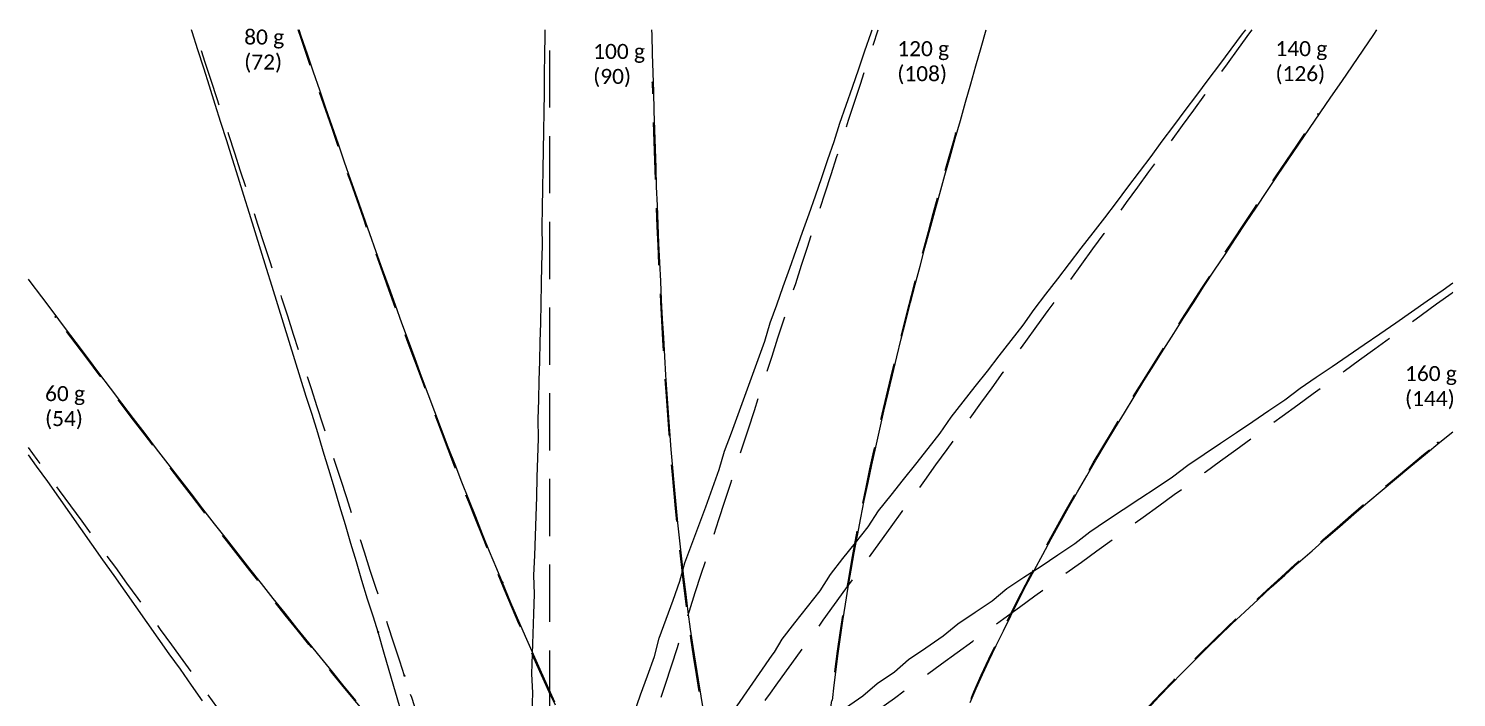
# Model space of a CAD drawing. Header units: millimetres. Extents: x -34.5 to 3.6, y -9.4 to 34.
# Drawn here: x -34.49 to 3.61, y 16.12 to 33.96 of the extents above; entities that cross this region are included whole.
import ezdxf

# ---------------------------------------------------------------- set-up
doc = ezdxf.new("R2010")
doc.units = ezdxf.units.MM
doc.linetypes.add('DASHEDX2', pattern=[1.5, 1, -0.5])
doc.layers.add('Tekst', color=4, linetype='Continuous')
doc.styles.add('Legend', font='CALIBRI.TTF')

# ---------------------------------------------------------------- blocks, each defined once
blk = doc.blocks.new('*U3626')
at = {"color": 2, "lineweight": 0}
blk.add_circle((0, 0), 0.0127, dxfattribs=at)
blk = doc.blocks.new('*U3632')
at = {"color": 2, "lineweight": 0}
blk.add_circle((0, 0), 0.0127, dxfattribs=at)
blk = doc.blocks.new('*U3638')
at = {"color": 2, "lineweight": 0}
blk.add_circle((0, 0), 0.0127, dxfattribs=at)
blk = doc.blocks.new('*U3644')
at = {"color": 2, "lineweight": 0}
blk.add_circle((0, 0), 0.0127, dxfattribs=at)
blk = doc.blocks.new('*U3645')
at = {"color": 2, "lineweight": 0}
blk.add_circle((0, 0), 0.0127, dxfattribs=at)
blk = doc.blocks.new('*U3647')
at = {"color": 1, "lineweight": 0}
blk.add_circle((0, 0), 0.0127, dxfattribs=at)
blk = doc.blocks.new('*U3649')
at = {"color": 1, "lineweight": 0}
blk.add_circle((0, 0), 0.0127, dxfattribs=at)
blk = doc.blocks.new('*U3653')
at = {"color": 2, "lineweight": 0}
blk.add_circle((0, 0), 0.0127, dxfattribs=at)
blk = doc.blocks.new('*U3654')
at = {"color": 1, "lineweight": 0}
blk.add_circle((0, 0), 0.0127, dxfattribs=at)
blk = doc.blocks.new('*U3655')
at = {"color": 1, "lineweight": 0}
blk.add_circle((0, 0), 0.0127, dxfattribs=at)
blk = doc.blocks.new('*U3661')
at = {"color": 2, "lineweight": 0}
blk.add_circle((0, 0), 0.0127, dxfattribs=at)
blk = doc.blocks.new('SVT B')
at = {"color": 5, "linetype": 'Continuous', "ltscale": 1.524, "flags": 128}
for points in [[(-25.163, 17.858), (-25.28, 18.256), (-25.448, 18.738), (-25.594, 19.234), (-25.74, 19.729), (-25.887, 20.223), (-26.033, 20.717), (-26.181, 21.209), (-26.328, 21.701), (-26.476, 22.192), (-26.624, 22.683), (-26.773, 23.173), (-26.922, 23.662), (-27.084, 24.145), (-27.233, 24.634), (-27.382, 25.123), (-27.532, 25.611), (-27.682, 26.099), (-27.833, 26.587), (-27.983, 27.074), (-28.135, 27.561), (-28.286, 28.048), (-28.438, 28.534), (-28.59, 29.021), (-28.742, 29.507), (-28.894, 29.993), (-29.047, 30.478), (-29.2, 30.964), (-29.353, 31.45), (-29.507, 31.935), (-29.66, 32.42), (-29.814, 32.905), (-29.968, 33.39), (-30.122, 33.875), (-30.138, 33.923)], [(-24.402, 15.255), (-24.695, 16.26), (-24.987, 17.26), (-25.163, 17.858)]]:
    blk.add_lwpolyline(points, dxfattribs=at)
at = {"color": 2, "linetype": 'DASHEDX2', "ltscale": 1.524, "flags": 128}
for points in [[(-24.455, 16.692), (-24.581, 17.081), (-24.739, 17.566), (-24.897, 18.051), (-25.053, 18.534), (-25.211, 19.019), (-25.369, 19.504), (-25.526, 19.989), (-25.684, 20.473), (-25.841, 20.958), (-25.998, 21.442), (-26.156, 21.926), (-26.313, 22.411), (-26.47, 22.895), (-26.628, 23.379), (-26.785, 23.863), (-26.942, 24.347), (-27.099, 24.831), (-27.257, 25.315), (-27.414, 25.798), (-27.571, 26.282), (-27.728, 26.766), (-27.885, 27.25), (-28.043, 27.734), (-28.2, 28.217), (-28.357, 28.701), (-28.514, 29.185), (-28.671, 29.668), (-28.828, 30.152), (-28.986, 30.636), (-29.143, 31.119), (-29.3, 31.603), (-29.457, 32.087), (-29.614, 32.57), (-29.771, 33.054), (-29.929, 33.538), (-30.054, 33.923)], [(-15.814, 8.032), (-16.037, 8.322), (-16.313, 8.691), (-16.584, 9.069), (-16.851, 9.453), (-17.114, 9.844), (-17.372, 10.241), (-17.626, 10.644), (-17.876, 11.052), (-18.122, 11.465), (-18.364, 11.883), (-18.602, 12.305), (-18.836, 12.731), (-19.067, 13.161), (-19.294, 13.595), (-19.518, 14.032), (-19.739, 14.472), (-19.956, 14.915), (-20.171, 15.36), (-20.383, 15.808), (-20.592, 16.258), (-20.798, 16.711), (-21.002, 17.165), (-21.203, 17.621), (-21.402, 18.079), (-21.6, 18.538), (-21.794, 19), (-21.987, 19.462), (-22.179, 19.926), (-22.368, 20.391), (-22.555, 20.857), (-22.741, 21.324), (-22.926, 21.792), (-23.109, 22.261), (-23.291, 22.731), (-23.471, 23.202), (-23.65, 23.674), (-23.828, 24.146), (-24.005, 24.619), (-24.18, 25.092), (-24.355, 25.567), (-24.529, 26.041), (-24.702, 26.517), (-24.874, 26.992), (-25.045, 27.469), (-25.215, 27.945), (-25.385, 28.422), (-25.554, 28.9), (-25.723, 29.377), (-25.89, 29.856), (-26.058, 30.334), (-26.224, 30.813), (-26.39, 31.292), (-26.556, 31.771), (-26.721, 32.251), (-26.886, 32.73), (-27.05, 33.21), (-27.214, 33.691), (-27.293, 33.923)], [(-20.567, 11.275), (-20.568, 11.381), (-20.57, 11.909), (-20.572, 12.434), (-20.574, 12.957), (-20.575, 13.478), (-20.576, 13.998), (-20.577, 14.516), (-20.577, 15.033), (-20.578, 15.549), (-20.578, 16.064), (-20.578, 16.578), (-20.578, 17.091), (-20.578, 17.604), (-20.578, 18.116), (-20.579, 18.628), (-20.579, 19.139), (-20.579, 19.65), (-20.579, 20.161), (-20.579, 20.671), (-20.579, 21.181), (-20.579, 21.689), (-20.579, 22.199), (-20.579, 22.709), (-20.579, 23.218), (-20.579, 23.728), (-20.579, 24.238), (-20.579, 24.747), (-20.579, 25.256), (-20.579, 25.765), (-20.579, 26.274), (-20.579, 26.783), (-20.579, 27.292), (-20.579, 27.801), (-20.579, 28.31), (-20.579, 28.819), (-20.579, 29.328), (-20.579, 29.837), (-20.579, 30.345), (-20.579, 30.854), (-20.579, 31.363), (-20.579, 31.872), (-20.579, 32.38), (-20.579, 32.889), (-20.579, 33.398), (-20.579, 33.906), (-20.579, 33.923)], [(-18.995, 11.763), (-18.931, 11.968), (-18.771, 12.479), (-18.611, 12.987), (-18.45, 13.491), (-18.29, 13.992), (-18.129, 14.491), (-17.969, 14.988), (-17.81, 15.483), (-17.65, 15.976), (-17.491, 16.469), (-17.332, 16.96), (-17.173, 17.45), (-17.014, 17.939), (-16.856, 18.427), (-16.697, 18.915), (-16.539, 19.402), (-16.381, 19.889), (-16.223, 20.375), (-16.065, 20.861), (-15.908, 21.347), (-15.75, 21.832), (-15.592, 22.317), (-15.435, 22.802), (-15.278, 23.284), (-15.121, 23.769), (-14.963, 24.253), (-14.806, 24.738), (-14.648, 25.222), (-14.491, 25.707), (-14.334, 26.191), (-14.177, 26.675), (-14.019, 27.159), (-13.862, 27.643), (-13.705, 28.126), (-13.548, 28.61), (-13.391, 29.094), (-13.233, 29.578), (-13.076, 30.061), (-12.919, 30.545), (-12.762, 31.028), (-12.605, 31.512), (-12.448, 31.996), (-12.291, 32.479), (-12.133, 32.963), (-11.976, 33.446), (-11.821, 33.923)], [(-14.737, 16.169), (-14.493, 16.506), (-14.189, 16.925), (-13.886, 17.343), (-13.583, 17.761), (-13.281, 18.177), (-12.979, 18.593), (-12.677, 19.009), (-12.376, 19.423), (-12.075, 19.838), (-11.775, 20.251), (-11.474, 20.665), (-11.174, 21.078), (-10.874, 21.491), (-10.574, 21.904), (-10.275, 22.316), (-9.977, 22.727), (-9.677, 23.139), (-9.377, 23.551), (-9.078, 23.964), (-8.779, 24.376), (-8.479, 24.788), (-8.18, 25.199), (-7.881, 25.611), (-7.582, 26.023), (-7.283, 26.435), (-6.984, 26.846), (-6.685, 27.258), (-6.386, 27.669), (-6.087, 28.081), (-5.788, 28.492), (-5.489, 28.904), (-5.19, 29.315), (-4.891, 29.726), (-4.592, 30.138), (-4.293, 30.549), (-3.994, 30.96), (-3.696, 31.372), (-3.397, 31.783), (-3.098, 32.194), (-2.799, 32.606), (-2.5, 33.017), (-2.201, 33.428), (-1.903, 33.84), (-1.842, 33.923)], [(-11.038, 4.045), (-11.086, 4.082), (-11.327, 4.279), (-11.568, 4.492), (-11.807, 4.721), (-12.046, 4.967), (-12.282, 5.228), (-12.516, 5.504), (-12.746, 5.796), (-12.972, 6.103), (-13.193, 6.423), (-13.409, 6.757), (-13.62, 7.104), (-13.824, 7.463), (-14.023, 7.834), (-14.215, 8.215), (-14.4, 8.606), (-14.579, 9.006), (-14.751, 9.416), (-14.916, 9.833), (-15.075, 10.258), (-15.227, 10.69), (-15.372, 11.128), (-15.511, 11.572), (-15.643, 12.021), (-15.77, 12.475), (-15.89, 12.934), (-16.005, 13.397), (-16.114, 13.864), (-16.218, 14.334), (-16.317, 14.807), (-16.411, 15.283), (-16.5, 15.762), (-16.585, 16.244), (-16.665, 16.727), (-16.741, 17.213), (-16.813, 17.7), (-16.882, 18.189), (-16.947, 18.68), (-17.008, 19.172), (-17.066, 19.665), (-17.121, 20.16), (-17.173, 20.656), (-17.223, 21.152), (-17.269, 21.65), (-17.314, 22.148), (-17.355, 22.647), (-17.395, 23.147), (-17.432, 23.647), (-17.468, 24.148), (-17.501, 24.65), (-17.533, 25.152), (-17.563, 25.655), (-17.591, 26.158), (-17.618, 26.661), (-17.643, 27.165), (-17.667, 27.669), (-17.69, 28.173), (-17.711, 28.678), (-17.732, 29.183), (-17.751, 29.688), (-17.769, 30.193), (-17.786, 30.699), (-17.802, 31.205), (-17.817, 31.711), (-17.832, 32.217), (-17.84, 32.521)], [(-10.969, 5.021), (-11.037, 5.218), (-11.116, 5.481), (-11.187, 5.761), (-11.25, 6.058), (-11.303, 6.372), (-11.346, 6.7), (-11.378, 7.043), (-11.399, 7.399), (-11.407, 7.766), (-11.404, 8.144), (-11.388, 8.532), (-11.36, 8.928), (-11.32, 9.332), (-11.267, 9.743), (-11.203, 10.159), (-11.128, 10.581), (-11.041, 11.006), (-10.943, 11.436), (-10.834, 11.868), (-10.716, 12.303), (-10.588, 12.74), (-10.45, 13.179), (-10.304, 13.618), (-10.149, 14.059), (-9.987, 14.5), (-9.816, 14.941), (-9.639, 15.383), (-9.454, 15.824), (-9.263, 16.265), (-9.066, 16.706), (-8.864, 17.146), (-8.655, 17.586), (-8.442, 18.024), (-8.224, 18.463), (-8.001, 18.9), (-7.773, 19.337), (-7.542, 19.772), (-7.307, 20.207), (-7.068, 20.641), (-6.826, 21.075), (-6.58, 21.507), (-6.332, 21.938), (-6.08, 22.369), (-5.826, 22.799), (-5.569, 23.228), (-5.31, 23.656), (-5.049, 24.084), (-4.786, 24.51), (-4.52, 24.936), (-4.253, 25.362), (-3.984, 25.786), (-3.713, 26.21), (-3.441, 26.634), (-3.167, 27.057), (-2.891, 27.479), (-2.615, 27.901), (-2.337, 28.322), (-2.058, 28.743), (-1.778, 29.163), (-1.497, 29.582), (-1.215, 30.002), (-0.931, 30.421), (-0.647, 30.839), (-0.363, 31.257), (-0.077, 31.675)], [(-10.443, 3.777), (-10.507, 3.834), (-10.67, 3.987), (-10.834, 4.156), (-10.999, 4.342), (-11.164, 4.545), (-11.327, 4.766), (-11.489, 5.004), (-11.647, 5.26), (-11.802, 5.533), (-11.952, 5.823), (-12.096, 6.13), (-12.233, 6.452), (-12.363, 6.789), (-12.485, 7.141), (-12.598, 7.505), (-12.703, 7.882), (-12.798, 8.27), (-12.885, 8.669), (-12.962, 9.078), (-13.029, 9.495), (-13.087, 9.92), (-13.136, 10.353), (-13.175, 10.793), (-13.206, 11.238), (-13.227, 11.689), (-13.24, 12.145), (-13.245, 12.604), (-13.242, 13.068), (-13.231, 13.535), (-13.212, 14.005), (-13.187, 14.477), (-13.155, 14.952), (-13.116, 15.429), (-13.071, 15.908), (-13.02, 16.388), (-12.963, 16.869), (-12.901, 17.351), (-12.833, 17.835), (-12.761, 18.319), (-12.685, 18.804), (-12.604, 19.289), (-12.518, 19.775), (-12.429, 20.262), (-12.336, 20.748), (-12.24, 21.235), (-12.14, 21.722), (-12.037, 22.209), (-11.931, 22.696), (-11.822, 23.184), (-11.711, 23.671), (-11.597, 24.158), (-11.481, 24.646), (-11.362, 25.133), (-11.242, 25.62), (-11.119, 26.107), (-10.994, 26.594), (-10.868, 27.081), (-10.74, 27.568), (-10.61, 28.055), (-10.479, 28.542), (-10.346, 29.028), (-10.212, 29.515), (-10.077, 30.001), (-9.94, 30.487), (-9.803, 30.973), (-9.747, 31.168)], [(-16.016, 12.656), (-15.665, 12.926), (-15.228, 13.259), (-14.793, 13.587), (-14.36, 13.911), (-13.93, 14.23), (-13.501, 14.547), (-13.075, 14.861), (-12.65, 15.172), (-12.226, 15.482), (-11.805, 15.79), (-11.384, 16.097), (-10.964, 16.403), (-10.546, 16.708), (-10.128, 17.012), (-9.711, 17.315), (-9.295, 17.618), (-8.879, 17.92), (-8.464, 18.222), (-8.049, 18.524), (-7.635, 18.825), (-7.221, 19.126), (-6.808, 19.426), (-6.394, 19.727), (-5.981, 20.027), (-5.568, 20.327), (-5.155, 20.627), (-4.745, 20.925), (-4.332, 21.225), (-3.92, 21.525), (-3.507, 21.824), (-3.095, 22.124), (-2.683, 22.423), (-2.271, 22.723), (-1.858, 23.022), (-1.446, 23.321), (-1.035, 23.621), (-0.623, 23.92), (-0.211, 24.219), (0.201, 24.518), (0.613, 24.818), (1.025, 25.117), (1.436, 25.416), (1.848, 25.715), (2.26, 26.014), (2.671, 26.313), (3.083, 26.612), (3.495, 26.911), (3.513, 26.924)], [(-11.802, 3.792), (-12.191, 3.964), (-12.579, 4.148), (-12.967, 4.342), (-13.354, 4.548), (-13.74, 4.764), (-14.126, 4.99), (-14.51, 5.227), (-14.892, 5.473), (-15.273, 5.728), (-15.653, 5.991), (-16.03, 6.264), (-16.405, 6.544), (-16.778, 6.831), (-17.149, 7.126), (-17.517, 7.428), (-17.884, 7.736), (-18.247, 8.051), (-18.609, 8.371), (-18.968, 8.696), (-19.325, 9.027), (-19.679, 9.362), (-20.032, 9.702), (-20.382, 10.047), (-20.729, 10.395), (-21.075, 10.747), (-21.419, 11.103), (-21.76, 11.462), (-22.1, 11.824), (-22.438, 12.189), (-22.774, 12.557), (-23.108, 12.927), (-23.441, 13.3), (-23.772, 13.675), (-24.101, 14.052), (-24.429, 14.432), (-24.755, 14.813), (-25.08, 15.196), (-25.404, 15.581), (-25.727, 15.967), (-26.048, 16.355), (-26.368, 16.744), (-26.687, 17.135), (-27.006, 17.527), (-27.323, 17.919), (-27.639, 18.313), (-27.954, 18.709), (-28.269, 19.105), (-28.582, 19.501), (-28.895, 19.899), (-29.208, 20.298), (-29.519, 20.697), (-29.83, 21.097), (-30.14, 21.498), (-30.45, 21.899), (-30.759, 22.301), (-31.067, 22.704), (-31.376, 23.107), (-31.683, 23.511), (-31.99, 23.915), (-32.297, 24.319), (-32.603, 24.724), (-32.909, 25.13), (-33.215, 25.535), (-33.52, 25.941), (-33.764, 26.266)], [(-9.92, 3.448), (-9.941, 3.474), (-9.969, 3.513), (-10.002, 3.563), (-10.038, 3.626), (-10.078, 3.704), (-10.12, 3.799), (-10.163, 3.912), (-10.206, 4.044), (-10.247, 4.195), (-10.284, 4.367), (-10.316, 4.559), (-10.341, 4.771), (-10.357, 5.001), (-10.363, 5.25), (-10.358, 5.516), (-10.34, 5.799), (-10.309, 6.096), (-10.263, 6.406), (-10.203, 6.728), (-10.128, 7.061), (-10.038, 7.404), (-9.933, 7.754), (-9.813, 8.111), (-9.678, 8.474), (-9.528, 8.842), (-9.364, 9.213), (-9.187, 9.587), (-8.996, 9.963), (-8.793, 10.34), (-8.578, 10.718), (-8.351, 11.096), (-8.113, 11.474), (-7.865, 11.851), (-7.607, 12.227), (-7.34, 12.601), (-7.064, 12.974), (-6.779, 13.345), (-6.487, 13.714), (-6.188, 14.081), (-5.881, 14.446), (-5.569, 14.809), (-5.25, 15.169), (-4.925, 15.527), (-4.596, 15.883), (-4.261, 16.237), (-3.921, 16.588), (-3.577, 16.937), (-3.229, 17.284), (-2.877, 17.629), (-2.522, 17.972), (-2.163, 18.313), (-1.801, 18.652), (-1.436, 18.989), (-1.068, 19.324), (-0.698, 19.658), (-0.325, 19.99), (0.05, 20.32), (0.427, 20.649), (0.807, 20.976), (1.188, 21.302), (1.571, 21.626), (1.956, 21.949), (2.342, 22.271), (2.729, 22.592), (3.119, 22.912)], [(-23.424, 7.559), (-23.732, 7.98), (-24.038, 8.4), (-24.343, 8.819), (-24.648, 9.238), (-24.952, 9.655), (-25.255, 10.072), (-25.557, 10.488), (-25.859, 10.904), (-26.161, 11.319), (-26.463, 11.734), (-26.764, 12.148), (-27.065, 12.562), (-27.365, 12.976), (-27.666, 13.39), (-27.966, 13.803), (-28.267, 14.216), (-28.565, 14.627), (-28.865, 15.04), (-29.165, 15.453), (-29.465, 15.866), (-29.765, 16.279), (-30.065, 16.692), (-30.365, 17.104), (-30.665, 17.517), (-30.964, 17.929), (-31.264, 18.341), (-31.563, 18.754), (-31.863, 19.166), (-32.162, 19.578), (-32.462, 19.99), (-32.761, 20.402), (-33.061, 20.815), (-33.36, 21.227), (-33.66, 21.639), (-33.959, 22.051), (-34.258, 22.463), (-34.487, 22.778)], [(-15.1, 0.025), (-16.185, 0.132), (-17.276, 0.467), (-18.297, 1.07), (-19.144, 1.948), (-19.749, 2.99), (-20.201, 4.065), (-20.608, 5.126), (-20.985, 6.173), (-21.342, 7.205), (-21.686, 8.223), (-22.02, 9.229), (-22.349, 10.227), (-22.673, 11.218), (-22.994, 12.203), (-23.314, 13.183), (-23.632, 14.161), (-23.949, 15.136), (-24.265, 16.109), (-24.455, 16.692)], [(-15.1, 0.025), (-16.185, 0.132), (-17.276, 0.467), (-18.297, 1.07), (-19.144, 1.948), (-19.749, 2.99), (-20.16, 4.119), (-20.365, 5.303), (-20.358, 6.505), (-20.14, 7.687), (-19.716, 8.811), (-19.13, 9.838), (-18.515, 10.803), (-17.891, 11.733), (-17.266, 12.636), (-16.643, 13.517), (-16.024, 14.383), (-15.409, 15.238), (-14.798, 16.085), (-14.737, 16.169)]]:
    blk.add_lwpolyline(points, dxfattribs=at)
at = {"color": 1, "linetype": 'Continuous', "ltscale": 1.524, "flags": 128}
for points in [[(-21.845, 19.184), (-21.996, 19.549), (-22.185, 20.007), (-22.372, 20.467), (-22.557, 20.929), (-22.742, 21.393), (-22.925, 21.858), (-23.107, 22.325), (-23.288, 22.794), (-23.467, 23.263), (-23.646, 23.734), (-23.823, 24.205), (-24, 24.678), (-24.175, 25.151), (-24.35, 25.625), (-24.524, 26.1), (-24.696, 26.576), (-24.869, 27.052), (-25.04, 27.528), (-25.21, 28.005), (-25.38, 28.483), (-25.549, 28.961), (-25.718, 29.439), (-25.886, 29.918), (-26.053, 30.397), (-26.22, 30.877), (-26.386, 31.356), (-26.552, 31.836), (-26.717, 32.317), (-26.882, 32.797), (-27.047, 33.278), (-27.211, 33.759), (-27.267, 33.923)], [(-16.466, 15.716), (-16.542, 16.145), (-16.616, 16.582), (-16.687, 17.027), (-16.756, 17.478), (-16.821, 17.935), (-16.884, 18.397), (-16.945, 18.864), (-17.002, 19.336), (-17.058, 19.811), (-17.11, 20.291), (-17.16, 20.773), (-17.208, 21.258), (-17.253, 21.746), (-17.296, 22.236), (-17.337, 22.728), (-17.376, 23.221), (-17.412, 23.717), (-17.447, 24.214), (-17.48, 24.712), (-17.512, 25.211), (-17.541, 25.711), (-17.569, 26.212), (-17.596, 26.714), (-17.621, 27.217), (-17.645, 27.72), (-17.667, 28.224), (-17.688, 28.729), (-17.709, 29.234), (-17.728, 29.739), (-17.745, 30.245), (-17.762, 30.751), (-17.779, 31.257), (-17.794, 31.763), (-17.808, 32.27), (-17.822, 32.777), (-17.835, 33.284), (-17.849, 33.792), (-17.853, 33.923)], [(-13.032, 16.036), (-12.988, 16.443), (-12.939, 16.86), (-12.884, 17.285), (-12.825, 17.72), (-12.76, 18.159), (-12.691, 18.605), (-12.618, 19.056), (-12.54, 19.512), (-12.457, 19.972), (-12.371, 20.435), (-12.281, 20.902), (-12.187, 21.372), (-12.089, 21.845), (-11.988, 22.319), (-11.884, 22.795), (-11.777, 23.273), (-11.667, 23.753), (-11.554, 24.233), (-11.438, 24.715), (-11.321, 25.198), (-11.201, 25.681), (-11.078, 26.165), (-10.954, 26.649), (-10.828, 27.134), (-10.7, 27.619), (-10.571, 28.105), (-10.44, 28.59), (-10.307, 29.076), (-10.173, 29.562), (-10.037, 30.049), (-9.901, 30.535), (-9.763, 31.021), (-9.624, 31.507), (-9.486, 31.994), (-9.347, 32.481), (-9.208, 32.968), (-9.069, 33.455), (-8.936, 33.923)], [(-9.36, 15.98), (-9.199, 16.349), (-9.03, 16.725), (-8.853, 17.11), (-8.668, 17.5), (-8.477, 17.896), (-8.279, 18.296), (-8.075, 18.7), (-7.865, 19.108), (-7.649, 19.518), (-7.428, 19.932), (-7.202, 20.347), (-6.971, 20.764), (-6.736, 21.183), (-6.497, 21.602), (-6.253, 22.023), (-6.007, 22.444), (-5.757, 22.866), (-5.504, 23.289), (-5.248, 23.711), (-4.989, 24.134), (-4.727, 24.557), (-4.464, 24.98), (-4.198, 25.402), (-3.93, 25.825), (-3.66, 26.247), (-3.388, 26.669), (-3.115, 27.091), (-2.84, 27.512), (-2.563, 27.934), (-2.285, 28.354), (-2.006, 28.775), (-1.726, 29.195), (-1.445, 29.615), (-1.162, 30.035), (-0.879, 30.454), (-0.594, 30.873), (-0.309, 31.292), (-0.023, 31.71), (0.263, 32.128), (0.55, 32.547), (0.836, 32.965), (1.123, 33.384), (1.409, 33.802), (1.492, 33.923)], [(-25.744, 16.027), (-26.062, 16.411), (-26.38, 16.798), (-26.697, 17.186), (-27.013, 17.576), (-27.329, 17.967), (-27.644, 18.36), (-27.959, 18.754), (-28.273, 19.15), (-28.586, 19.546), (-28.898, 19.944), (-29.21, 20.342), (-29.522, 20.742), (-29.833, 21.142), (-30.143, 21.543), (-30.453, 21.945), (-30.762, 22.347), (-31.071, 22.75), (-31.38, 23.154), (-31.687, 23.558), (-31.995, 23.962), (-32.302, 24.367), (-32.609, 24.773), (-32.915, 25.179), (-33.221, 25.585), (-33.527, 25.991), (-33.832, 26.398), (-34.137, 26.805), (-34.442, 27.212), (-34.487, 27.272)], [(-12.687, 15.841), (-12.224, 16.161), (-11.848, 16.483), (-11.386, 16.801), (-11.005, 17.126), (-10.542, 17.441), (-10.082, 17.754), (-9.694, 18.079), (-9.234, 18.388), (-8.777, 18.694), (-8.383, 19.018), (-7.927, 19.321), (-7.473, 19.621), (-7.022, 19.92), (-6.573, 20.218), (-6.173, 20.536), (-5.726, 20.831), (-5.282, 21.125), (-4.839, 21.418), (-4.399, 21.71), (-3.961, 22.002), (-3.557, 22.314), (-3.12, 22.605), (-2.686, 22.896), (-2.253, 23.186), (-1.822, 23.477), (-1.392, 23.767), (-0.963, 24.058), (-0.556, 24.365), (-0.129, 24.655), (0.298, 24.945), (0.723, 25.236), (1.147, 25.527), (1.57, 25.818), (1.992, 26.109), (2.414, 26.401), (2.835, 26.693), (3.255, 26.985), (3.513, 27.176)], [(-4.617, 15.823), (-4.32, 16.139), (-4.013, 16.457), (-3.7, 16.778), (-3.378, 17.101), (-3.051, 17.425), (-2.717, 17.75), (-2.377, 18.075), (-2.033, 18.401), (-1.683, 18.727), (-1.329, 19.053), (-0.97, 19.379), (-0.608, 19.705), (-0.242, 20.03), (0.127, 20.354), (0.499, 20.678), (0.874, 21.001), (1.252, 21.323), (1.632, 21.645), (2.014, 21.966), (2.398, 22.286), (2.784, 22.605), (3.172, 22.923), (3.513, 23.202)], [(-20.441, 15.992), (-20.838, 16.859), (-21.229, 17.743), (-21.616, 18.64), (-21.845, 19.184)]]:
    blk.add_lwpolyline(points, dxfattribs=at)
at = {"color": 6, "linetype": 'Continuous', "ltscale": 1.524, "flags": 128}
blk.add_lwpolyline([(-21.048, 15.706), (-21.031, 16.24), (-21.057, 16.749), (-21.039, 17.282), (-21.02, 17.812), (-21.002, 18.341), (-20.984, 18.868), (-21.002, 19.379), (-20.983, 19.904), (-20.964, 20.427), (-20.946, 20.949), (-20.929, 21.47), (-20.913, 21.99), (-20.897, 22.508), (-20.881, 23.026), (-20.891, 23.536), (-20.876, 24.053), (-20.861, 24.568), (-20.847, 25.083), (-20.834, 25.597), (-20.822, 26.111), (-20.81, 26.624), (-20.798, 27.136), (-20.788, 27.649), (-20.777, 28.16), (-20.783, 28.67), (-20.773, 29.181), (-20.763, 29.692), (-20.754, 30.203), (-20.746, 30.713), (-20.738, 31.224), (-20.731, 31.734), (-20.724, 32.244), (-20.717, 32.754), (-20.711, 33.263), (-20.705, 33.773), (-20.703, 33.923)], dxfattribs=at)
at = {"color": 30, "linetype": 'Continuous', "ltscale": 1.524, "flags": 128}
blk.add_lwpolyline([(-18.341, 15.665), (-18.156, 16.181), (-17.972, 16.694), (-17.788, 17.204), (-17.662, 17.696), (-17.476, 18.204), (-17.291, 18.71), (-17.107, 19.213), (-16.972, 19.706), (-16.787, 20.207), (-16.603, 20.706), (-16.42, 21.203), (-16.238, 21.698), (-16.057, 22.192), (-15.914, 22.682), (-15.733, 23.174), (-15.554, 23.665), (-15.375, 24.154), (-15.198, 24.643), (-15.021, 25.131), (-14.846, 25.618), (-14.698, 26.106), (-14.523, 26.592), (-14.349, 27.077), (-14.177, 27.562), (-14.005, 28.047), (-13.834, 28.531), (-13.663, 29.015), (-13.494, 29.498), (-13.325, 29.982), (-13.157, 30.465), (-12.99, 30.948), (-12.837, 31.434), (-12.67, 31.916), (-12.504, 32.399), (-12.338, 32.882), (-12.173, 33.364), (-12.008, 33.847), (-11.982, 33.923)], dxfattribs=at)
at = {"color": 140, "linetype": 'Continuous', "ltscale": 1.524, "flags": 128}
for points in [[(-14.58, 17.326), (-14.381, 17.667), (-14.042, 18.102), (-13.705, 18.534), (-13.368, 18.963), (-13.094, 19.391), (-12.757, 19.818), (-12.422, 20.241), (-12.089, 20.663), (-11.808, 21.089), (-11.475, 21.508), (-11.144, 21.925), (-10.815, 22.341), (-10.488, 22.755), (-10.162, 23.168), (-9.874, 23.59), (-9.55, 24.001), (-9.227, 24.412), (-8.905, 24.822), (-8.585, 25.232), (-8.266, 25.641), (-7.949, 26.049), (-7.657, 26.467), (-7.34, 26.875), (-7.025, 27.283), (-6.71, 27.691), (-6.397, 28.098), (-6.085, 28.506), (-5.773, 28.913), (-5.463, 29.321), (-5.153, 29.728), (-4.843, 30.136), (-4.535, 30.543), (-4.24, 30.958), (-3.932, 31.365), (-3.624, 31.773), (-3.317, 32.181), (-3.011, 32.589), (-2.705, 32.996), (-2.4, 33.405), (-2.095, 33.813), (-2.012, 33.923)], [(-15.839, 15.518), (-15.246, 16.377), (-14.647, 17.239), (-14.58, 17.326)]]:
    blk.add_lwpolyline(points, dxfattribs=at)
at = {"color": 3, "linetype": 'Continuous', "ltscale": 1.524, "flags": 128}
blk.add_lwpolyline([(-29.845, 16.025), (-30.139, 16.446), (-30.433, 16.867), (-30.737, 17.276), (-31.031, 17.696), (-31.325, 18.115), (-31.619, 18.534), (-31.913, 18.953), (-32.207, 19.371), (-32.502, 19.788), (-32.796, 20.206), (-33.091, 20.623), (-33.386, 21.039), (-33.681, 21.455), (-33.977, 21.871), (-34.272, 22.287), (-34.487, 22.589)], dxfattribs=at)
for name, p in [('*U3644', (-17.84, 32.521)), ('*U3632', (-0.077, 31.675)), ('*U3638', (-9.747, 31.168)), ('*U3661', (-33.764, 26.266)), ('*U3626', (3.119, 22.912)), ('*U3649', (-21.845, 19.184)), ('*U3655', (-21.845, 19.184)), ('*U3647', (-25.163, 17.858)), ('*U3654', (-25.163, 17.858)), ('*U3645', (-24.455, 16.692)), ('*U3653', (-24.455, 16.692))]:
    blk.add_blockref(name, p)
at = {"layer": 'Tekst', "char_height": 0.4, "attachment_point": 1, "style": 'Legend'}
for s, insert in [('80 g \\P(72)', (-28.733, 33.932)), ('100 g \\P(90)', (-19.422, 33.548)), ('120 g \\P(108)', (-11.307, 33.621)), ('140 g \\P(126)', (-1.217, 33.622)), ('160 g \\P(144)', (2.24, 24.955)), ('60 g \\P(54)', (-34.047, 24.42))]:
    blk.add_mtext_dynamic_manual_height_columns(s, width=2.42155, gutter_width=12.5, heights=[0], dxfattribs=dict(at, insert=insert))

msp = doc.modelspace()

# ---------------------------------------------------------------- block references
msp.add_blockref('SVT B', (0, 0))

doc.saveas('drawing.dxf')
